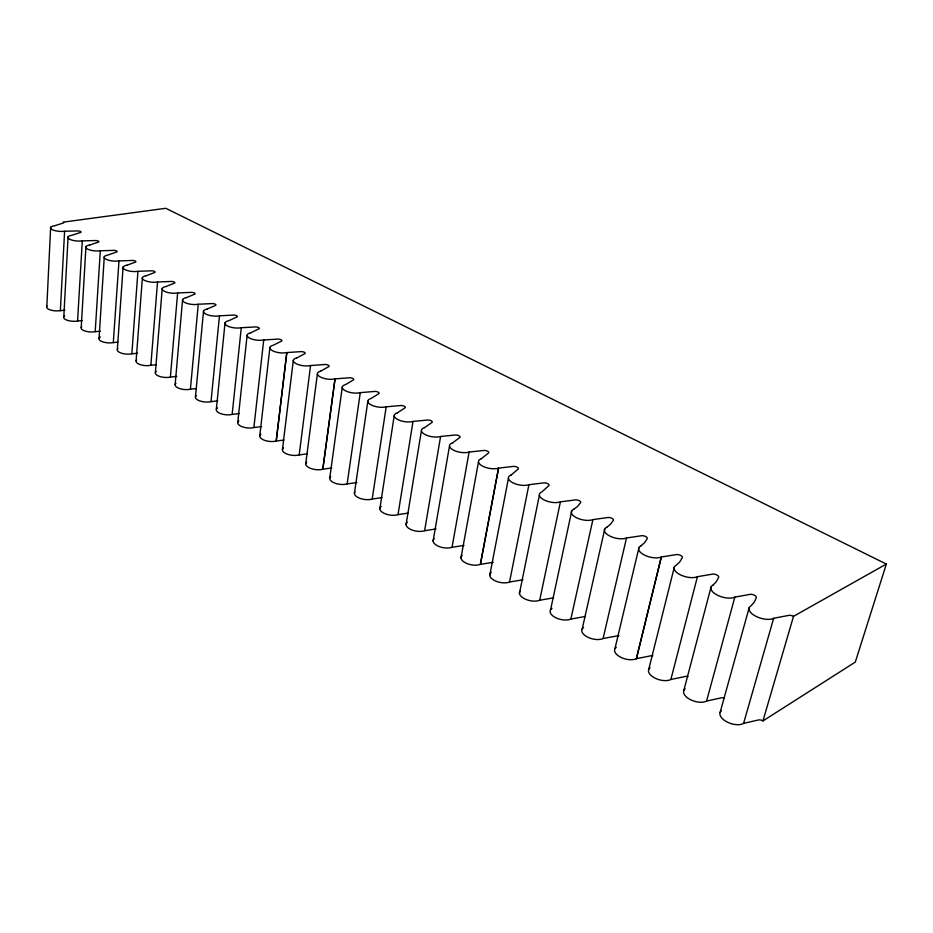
<?xml version="1.0" encoding="UTF-8"?>
<svg xmlns="http://www.w3.org/2000/svg" width="933" height="933" viewBox="0 0 933 933"><rect width="100%" height="100%" fill="white"/><g stroke="black" fill="none" stroke-linecap="round" stroke-linejoin="round"><path stroke-width="1.4" d="M46.825 306.525L50.65 227.314M89.801 244.994L98.466 242.079A2.776 0.886 4.8 0 0 98.373 241.111A2.776 0.886 4.8 0 0 95.609 240.527L82.291 240.889A9.248 2.939 4.6 0 1 69.497 239.163A9.248 2.939 4.6 0 1 71.853 235.268L80.646 232.445A2.741 0.863 4.6 0 0 80.588 231.501A2.741 0.863 4.6 0 0 77.859 230.941L64.599 231.244L60.365 310.642A8.945 3.207 3.7 0 1 50.149 309.896A8.945 3.207 3.7 0 1 47.047 306.211M63.806 316.835L68.086 236.865M82.291 240.889L77.567 321.034A9.038 3.3 3.9 0 1 66.558 320.042A9.038 3.3 3.9 0 1 64.727 315.949M81.218 327.401L85.953 246.674M99.061 338.236L104.286 256.727M117.36 349.339L123.098 267.036M136.125 360.744L142.399 277.626M136.603 360.045A9.423 3.674 4.7 0 0 139.717 364.465A9.423 3.674 4.7 0 0 150.854 365.316L157.525 282.011M155.391 372.43L162.225 288.495M156.208 371.392A9.517 3.779 4.9 0 0 158.75 376.116A9.517 3.779 4.9 0 0 170.377 377.107L177.632 292.985A9.762 3.394 5.5 0 1 164.126 291.166A9.762 3.394 5.5 0 1 165.864 286.571L174.483 283.166A2.892 0.991 5.5 0 0 174.249 282.058A2.892 0.991 5.5 0 0 171.31 281.439L157.654 281.999M175.159 384.443L182.588 299.668M195.463 396.758L203.522 311.144M216.316 409.424L225.028 322.935M237.752 422.439L247.14 335.064M259.771 435.816L269.894 347.543M263.841 339.974L277.976 339.087A3.067 1.143 6.9 0 1 281.148 339.775A3.067 1.143 6.9 0 1 281.614 341.058L273.404 345.187A10.368 3.93 6.9 0 0 272.389 350.656A10.368 3.93 6.9 0 0 286.804 352.581L276.203 441.052A10.1 4.362 6.6 0 1 263.491 439.898A10.1 4.362 6.6 0 1 260.867 434.23M286.816 352.581L276.215 441.041L283.97 440.026M282.431 449.566L293.312 360.383M310.572 365.549L299.178 454.931A10.24 4.49 7 0 1 286.314 453.776A10.24 4.49 7 0 1 283.48 447.922M305.732 463.713L317.418 373.608M306.735 462.01A10.368 4.63 7.4 0 0 309.791 468.063A10.368 4.63 7.4 0 0 322.818 469.217L335.017 378.903A10.66 4.175 7.6 0 1 320.194 376.92A10.66 4.175 7.6 0 1 320.707 371.089M322.83 469.206L335.029 378.891M329.722 478.279L342.248 387.23M397.388 412.853L405.085 407.791A3.3 1.33 8.9 0 0 404.327 406.263A3.3 1.33 8.9 0 0 400.863 405.505L386.239 406.811A10.974 4.432 8.5 0 1 370.926 404.805A10.974 4.432 8.5 0 1 370.984 398.531L378.903 393.633A3.242 1.295 8.4 0 0 378.215 392.163A3.242 1.295 8.4 0 0 374.821 391.428L360.278 392.641L347.146 483.912A10.52 4.77 7.9 0 1 333.956 482.758A10.52 4.77 7.9 0 1 330.679 476.518M354.412 493.265L367.835 401.26M386.192 406.823L372.197 499.05A10.671 4.91 8.4 0 1 359.275 498.082A10.671 4.91 8.4 0 1 354.948 491.854M379.859 508.718L394.216 415.721M424.503 427.652L432.072 422.369A3.347 1.376 9.4 0 0 431.244 420.795A3.347 1.376 9.4 0 0 427.722 420.025L413.016 421.424L398.006 514.643A10.834 5.062 9 0 1 384.069 513.302A10.834 5.062 9 0 1 381.165 506.432M406.065 524.626L421.424 430.649M407.313 522.258A10.998 5.213 9.6 0 0 410.473 529.361A10.998 5.213 9.6 0 0 424.608 530.714L440.586 436.504A11.324 4.712 9.5 0 1 424.865 434.44A11.324 4.712 9.5 0 1 424.41 427.687M433.099 541.035L449.496 446.044M434.277 538.586A11.184 5.376 10.3 0 0 437.717 545.933A11.184 5.376 10.3 0 0 452.039 547.286L469.089 452.062L484.005 450.441A3.464 1.458 10.5 0 1 487.667 451.245A3.464 1.458 10.5 0 1 488.635 452.937L481.358 458.698M460.972 557.969L478.489 461.94M489.743 575.439L508.427 478.361M519.448 593.47L539.367 495.33M573.912 509.196L577.597 506.421L580.606 502.642A3.662 1.598 12.4 0 0 579.37 500.753A3.662 1.598 12.4 0 0 575.498 499.878L560.406 501.861L539.694 600.257A11.791 5.878 12.6 0 1 525.256 599.114A11.791 5.878 12.6 0 1 519.984 591.184M550.598 609.727L571.777 510.724M606.882 527.192L610.485 524.276L613.354 520.346A3.732 1.644 13.2 0 0 612.025 518.375A3.732 1.644 13.2 0 0 608.071 517.488L592.91 519.611L570.856 619.08A12.024 6.053 13.4 0 1 554.808 617.238A12.024 6.053 13.4 0 1 552.009 608.398M582.227 628.889L604.806 528.789M583.603 627.501A12.269 6.239 14.3 0 0 586.775 636.679A12.269 6.239 14.3 0 0 603.068 638.545L626.51 537.979L641.776 535.705A3.814 1.703 13.9 0 1 645.799 536.603A3.814 1.703 13.9 0 1 647.234 538.656L644.516 542.773L641.018 545.817M614.94 648.703L638.988 547.484M616.281 647.257A12.537 6.426 15.3 0 0 619.839 656.797A12.537 6.426 15.3 0 0 636.388 658.675L661.322 557.001A12.945 5.843 14.2 0 1 643.793 554.738A12.945 5.843 14.2 0 1 640.924 545.863M636.399 658.663L661.334 556.989L676.658 554.552A3.907 1.749 14.7 0 1 680.775 555.485A3.907 1.749 14.7 0 1 682.326 557.619L679.76 561.923L676.343 565.118A13.249 6.03 15.1 0 0 679.586 574.413A13.249 6.03 15.1 0 0 697.406 576.699L712.8 574.087A4 1.808 15.6 0 1 717.01 575.043A4 1.808 15.6 0 1 718.667 577.259L716.287 581.76L712.999 585.108M648.785 669.206L674.384 566.867M650.091 667.701A12.817 6.613 16.3 0 0 654.056 677.615A12.817 6.613 16.3 0 0 670.862 679.504L697.429 576.687M683.831 690.432L711.086 586.939M685.079 688.857A13.132 6.799 17.3 0 0 689.499 699.167A13.132 6.799 17.3 0 0 706.573 701.08L734.842 597.108L750.272 594.333A4.094 1.854 16.5 0 1 754.564 595.312A4.094 1.854 16.5 0 1 756.348 597.621L754.156 602.333L750.972 605.855A13.925 6.403 16.9 0 0 755.205 615.955A13.925 6.403 16.9 0 0 773.644 618.311L743.578 723.437A13.459 6.998 18.4 0 1 726.212 721.512A13.459 6.998 18.4 0 1 721.337 710.771M720.124 712.415L749.141 607.768M743.823 723.32L758.716 719.914A4.07 2.099 19 0 1 762.949 720.917L793.516 616.34L886.35 564.057L165.806 208.292L63.222 222.136A2.717 0.84 4.5 0 1 63.257 223.057L54.674 225.728M886.35 564.057L855.304 662.08L762.949 720.917M511.214 474.979L518.293 468.972A3.522 1.504 11.1 0 0 517.244 467.211A3.522 1.504 11.1 0 0 513.512 466.383L498.584 468.109L480.343 564.383A11.371 5.54 11 0 1 465.812 563.031A11.371 5.54 11 0 1 462.08 555.415M706.631 701.056L721.675 697.756A3.965 2.041 17.9 0 1 724.311 698.071M670.932 679.481L685.918 676.367A3.872 1.983 16.9 0 1 687.971 676.53M452.493 442.93L459.911 437.414A3.405 1.411 9.9 0 0 459.013 435.781A3.405 1.411 9.9 0 0 455.421 434.988L440.679 436.481M636.446 658.651L651.386 655.712A3.779 1.924 15.9 0 1 652.867 655.759M773.83 618.229L789.12 615.337A4.199 1.913 17.4 0 1 793.516 616.34M603.126 638.522L618.008 635.746A3.697 1.866 14.9 0 1 618.952 635.746M570.914 619.057L585.271 616.48M539.752 600.234L553.596 597.843M509.593 582.005L522.923 579.79M320.789 371.066L328.848 366.587A3.149 1.213 7.6 0 0 328.276 365.211A3.149 1.213 7.6 0 0 324.987 364.5L310.642 365.538M296.764 357.945L304.893 353.642A3.114 1.178 7.2 0 0 304.38 352.301A3.114 1.178 7.2 0 0 301.149 351.613L286.863 352.569M452.097 547.274L463.981 545.397M424.667 530.702L436.061 528.964M528.976 484.705L543.997 482.862A3.592 1.551 11.7 0 1 547.788 483.702A3.592 1.551 11.7 0 1 548.931 485.533L542.038 491.796A12.152 5.33 12 0 0 543.647 499.703A12.152 5.33 12 0 0 560.336 501.884M250.709 332.801L258.989 328.836A3.032 1.108 6.6 0 0 258.581 327.588A3.032 1.108 6.6 0 0 255.455 326.923L241.402 327.728M398.064 514.631L408.211 513.08M372.255 499.027L381.982 497.604M347.204 483.9L356.873 482.548M207.208 309.033L215.593 305.371A2.962 1.05 6 0 0 215.266 304.205A2.962 1.05 6 0 0 212.234 303.563L198.367 304.24M186.297 297.65L194.764 294.117A2.927 1.026 5.7 0 0 194.484 292.985A2.927 1.026 5.7 0 0 191.498 292.356L177.76 292.962M322.9 469.194L331.763 467.981M299.26 454.907L307.354 453.823M146.201 275.748L154.738 272.483A2.857 0.968 5.3 0 0 154.54 271.421A2.857 0.968 5.3 0 0 151.647 270.815L138.049 271.316M253.951 427.536L261.602 426.591M126.9 265.229L135.495 262.091A2.834 0.933 5.1 0 0 135.332 261.053A2.834 0.933 5.1 0 0 132.486 260.459L118.981 260.913L113.29 342.609A9.225 3.475 4.3 0 1 101.697 341.478A9.225 3.475 4.3 0 1 100.391 337.023M232.224 414.404L239.221 413.552M335.075 378.891L349.537 377.76A3.196 1.26 8 0 1 352.872 378.483A3.196 1.26 8 0 1 353.502 379.906L345.572 384.583A10.811 4.303 8 0 0 345.175 390.659A10.811 4.303 8 0 0 360.208 392.653M211.08 401.633L217.739 400.852M190.495 389.201L196.525 388.501M170.459 377.095L176.745 376.407M150.936 365.293L156.324 364.71M131.915 353.805L137.548 353.234M113.371 342.598L117.931 342.131M219.558 315.821L233.553 315.086A2.997 1.085 6.3 0 1 236.62 315.739A2.997 1.085 6.3 0 1 236.994 316.94L228.643 320.754A10.111 3.697 6.3 0 0 227.255 325.862A10.111 3.697 6.3 0 0 241.285 327.74L232.142 414.427A9.855 4.117 5.8 0 1 219.733 413.272A9.855 4.117 5.8 0 1 217.482 407.943M95.283 331.681L100.297 331.203M77.649 321.022L82.162 320.602M60.447 310.631L64.937 310.223M100.379 250.779L113.814 250.371A2.799 0.91 4.9 0 1 116.625 250.954A2.799 0.91 4.9 0 1 116.753 251.957L108.088 254.989A9.447 3.114 4.9 0 0 105.884 259.164A9.447 3.114 4.9 0 0 118.876 260.925M493.219 562.307L480.413 564.36L498.502 468.133A11.709 5.015 10.6 0 1 482.314 466.01A11.709 5.015 10.6 0 1 481.276 458.733M734.831 597.12A13.575 6.216 16 0 1 716.696 594.799A13.575 6.216 16 0 1 712.917 585.154M592.852 519.623A12.397 5.505 12.7 0 1 575.883 517.418A12.397 5.505 12.7 0 1 573.818 509.243M511.109 475.014A11.931 5.166 11.3 0 0 512.474 482.583A11.931 5.166 11.3 0 0 528.906 484.728L509.535 582.029A11.569 5.703 11.8 0 1 494.373 580.443A11.569 5.703 11.8 0 1 491.259 572.372M412.946 421.436A11.138 4.572 9 0 1 397.481 419.395A11.138 4.572 9 0 1 397.283 412.887M310.561 365.549A10.508 4.047 7.2 0 1 295.948 363.602A10.508 4.047 7.2 0 1 296.671 357.969M207.079 309.068A9.995 3.592 6 0 0 205.633 313.978A9.995 3.592 6 0 0 219.477 315.844L210.998 401.656A9.738 4 5.5 0 1 199.102 400.665A9.738 4 5.5 0 1 196.233 395.65M186.192 297.674A9.878 3.487 5.7 0 0 184.594 302.409A9.878 3.487 5.7 0 0 198.262 304.263L190.414 389.213A9.633 3.895 5.2 0 1 178.658 388.221A9.633 3.895 5.2 0 1 175.952 383.358M81.731 326.772A9.132 3.382 4.1 0 0 84.425 330.83A9.132 3.382 4.1 0 0 95.201 331.693L100.309 250.779A9.342 3.032 4.7 0 1 87.457 249.041A9.342 3.032 4.7 0 1 89.708 245.006M64.517 231.256A9.155 2.869 4.4 0 1 51.991 229.541A9.155 2.869 4.4 0 1 54.452 225.763M126.795 265.252A9.552 3.207 5.1 0 0 124.789 269.544A9.552 3.207 5.1 0 0 137.944 271.34L131.833 353.817A9.318 3.58 4.5 0 1 120.812 352.966A9.318 3.58 4.5 0 1 117.838 348.674M157.514 282.023A9.657 3.289 5.3 0 1 144.195 280.215A9.657 3.289 5.3 0 1 146.073 275.771M250.604 332.824A10.24 3.814 6.6 0 0 249.508 338.084A10.24 3.814 6.6 0 0 263.724 339.985L253.869 427.559A9.971 4.245 6.2 0 1 241.309 426.404A9.971 4.245 6.2 0 1 238.871 420.9M469.066 452.073A11.511 4.863 10 0 1 453.135 449.974A11.511 4.863 10 0 1 452.388 442.965M626.486 537.991A12.665 5.668 13.4 0 1 609.237 535.752A12.665 5.668 13.4 0 1 606.788 527.238"/></g></svg>
